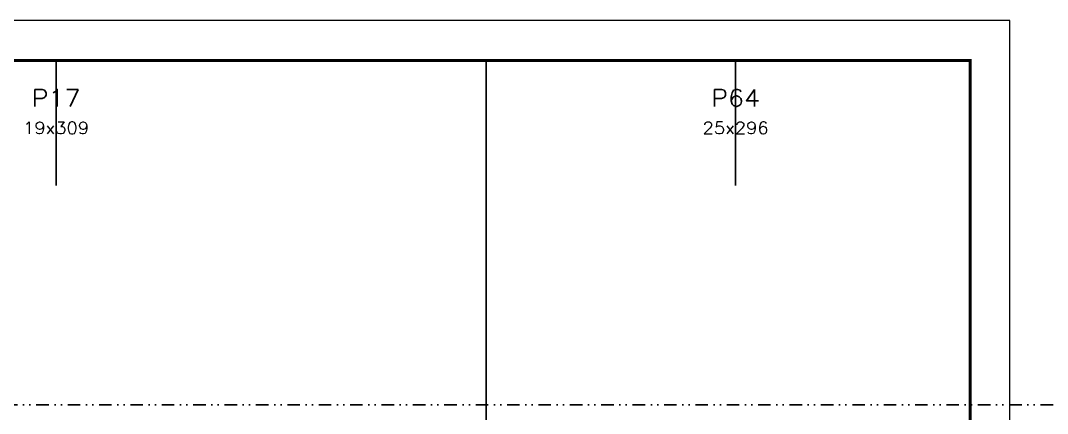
# Model space of a CAD drawing. Header units: millimetres. Extents: x 13777 to 27878, y -21631 to 6985.
# Drawn here: x 14894 to 15923, y -9489 to -9095 of the extents above; entities that cross this region are included whole.
import ezdxf
from ezdxf.enums import TextEntityAlignment as Align

# ---------------------------------------------------------------- set-up
doc = ezdxf.new("R2010")
doc.units = ezdxf.units.MM
for name, pattern in [('DASHED', [0.75, 0.5, -0.25]), ('DIVIDE2', [0.625, 0.25, -0.125, 0, -0.125, 0, -0.125]), ('HIDDEN', [0.375, 0.25, -0.125])]:
    doc.linetypes.add(name, pattern=pattern)
for name, color, linetype, lineweight in [('Folhas', 255, 'Continuous', 9), ('SARRAFO DE PRESSAO', 251, 'DASHED', 9), ('Texto Seção', 7, 'Continuous', 15)]:
    doc.layers.add(name, color=color, linetype=linetype, lineweight=lineweight)
for name, color, linetype in [('Nível', 160, 'Continuous'), ('Texto de Titulo', 7, 'Continuous'), ('Texto Nível', 251, 'Continuous'), ('Texto Qtd Sarr', 242, 'Continuous')]:
    doc.layers.add(name, color=color, linetype=linetype)
doc.styles.add('ROMANS', font='romans.shx')

# ---------------------------------------------------------------- blocks, each defined once
blk = doc.blocks.new('9999999999')
at = {"layer": 'Folhas'}
blk.add_lwpolyline([(98139, 34190.2), (99624, 34190.2), (99624, 35240.2), (98139, 35240.2)], close=True, dxfattribs=at)
at = {"layer": 'Folhas', "color": 30, "const_width": 3}
blk.add_lwpolyline([(98214, 34230.2), (99584, 34230.2), (99584, 35200.2), (98214, 35200.2)], close=True, dxfattribs=at)
blk = doc.blocks.new('titulo1')
at = {"layer": 'Defpoints', "color": 252, "linetype": 'HIDDEN', "ltscale": 2}
blk.add_line((0, 0), (0, 125), dxfattribs=at)
at = {"layer": 'Defpoints', "style": 'ROMANS', "oblique": 15}
blk.add_attdef('FOLHA', text='', height=10, dxfattribs=at).set_placement((0, 15.6), align=Align.MIDDLE_CENTER)
at = {"layer": 'Texto Qtd Sarr', "color": 3, "style": 'ROMANS', "oblique": 15}
for tag, height, p in [('TITULO', 17, (0, 71.4)), ('SEÇÃO', 12, (0, 41.5))]:
    blk.add_attdef(tag, text='', height=height, dxfattribs=at).set_placement(p, align=Align.MIDDLE_CENTER)

msp = doc.modelspace()

# ---------------------------------------------------------------- linework, layer by layer
at = {"layer": 'Nível', "color": 4, "linetype": 'DIVIDE2', "ltscale": 50}
msp.add_line((13777.11, -9480.04), (21531.15, -9480.04), dxfattribs=at)
at = {"layer": 'Texto Nível'}
msp.add_line((15359.97, -9135.32), (15359.97, -9906.08), dxfattribs=at)

# ---------------------------------------------------------------- block references
at = {"layer": 'SARRAFO DE PRESSAO', "color": 6, "linetype": 'ByBlock'}
msp.add_blockref('9999999999', (-83739.01, -44335.53), dxfattribs=at)
at = {"layer": 'Texto Seção'}
ref = msp.add_blockref('titulo1', (14929.13, -9260.32), dxfattribs=at)
ref.add_attrib('TITULO', 'P17', dxfattribs={"layer": 'Texto de Titulo', "color": 7, "height": 17, "style": 'ROMANS', "width": 1.1}).set_placement((14929.13, -9172.82), align=Align.MIDDLE_CENTER)
ref.add_attrib('SEÇÃO', '19x309', dxfattribs={"layer": 'Texto de Titulo', "color": 7, "height": 12, "style": 'ROMANS', "width": 1.1}).set_placement((14929.13, -9202.82), align=Align.MIDDLE_CENTER)
ref = msp.add_blockref('titulo1', (15610.04, -9260.32), dxfattribs=at)
ref.add_attrib('TITULO', 'P64', dxfattribs={"layer": 'Texto de Titulo', "color": 7, "height": 17, "style": 'ROMANS', "width": 1.1}).set_placement((15610.04, -9172.82), align=Align.MIDDLE_CENTER)
ref.add_attrib('SEÇÃO', '25x296', dxfattribs={"layer": 'Texto de Titulo', "color": 7, "height": 12, "style": 'ROMANS', "width": 1.1}).set_placement((15610.04, -9202.82), align=Align.MIDDLE_CENTER)

doc.saveas('drawing.dxf')
